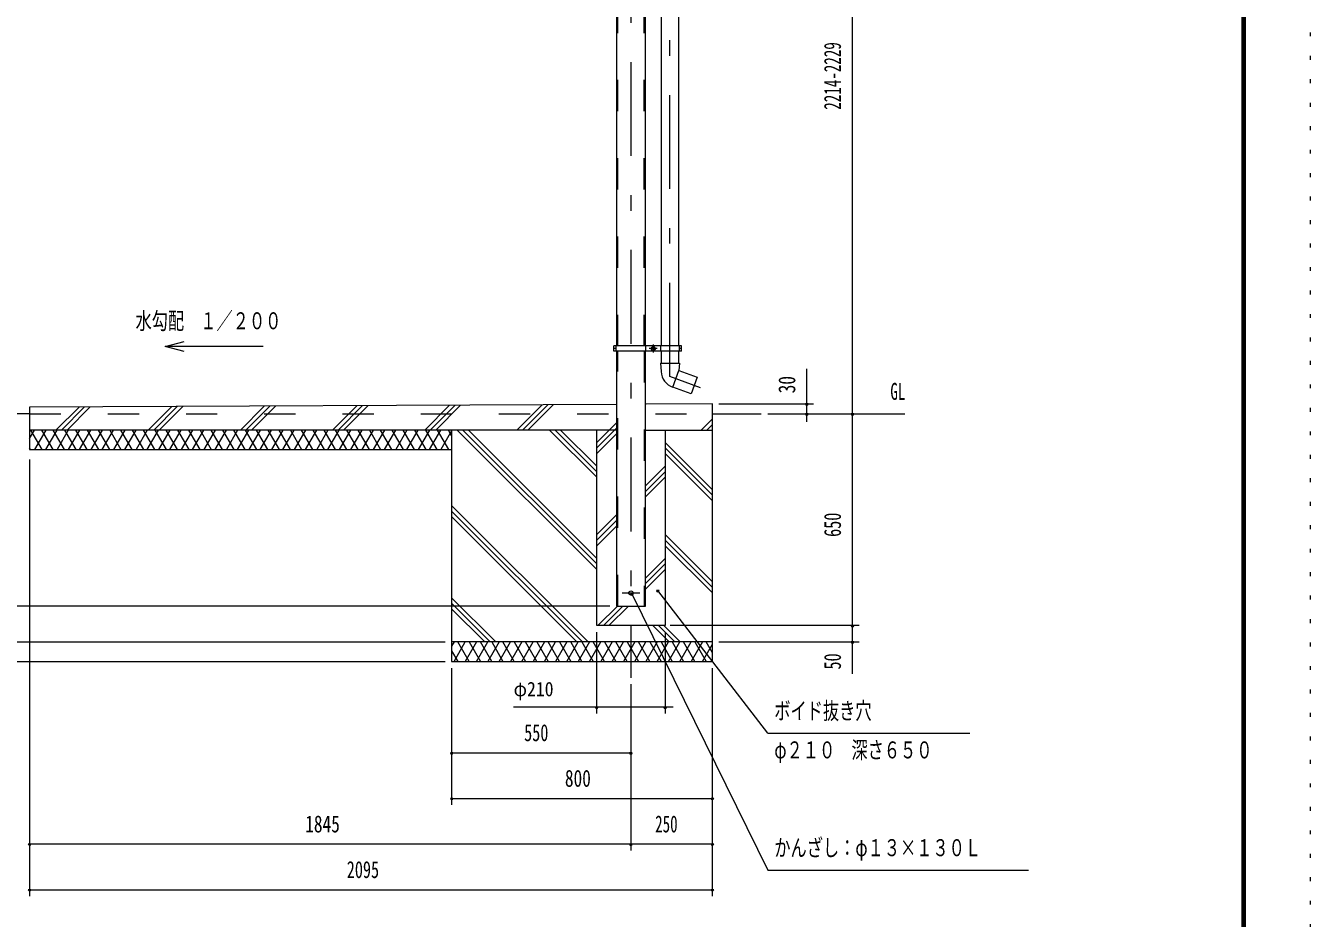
# Model space of a CAD drawing. Units: millimetres, scale not verified, with parts at other scales. Extents: x -25848 to 25858, y -10500 to 10500.
# Drawn here: x 16004 to 25858, y -2775 to 4071 of the extents above; entities that cross this region are included whole.
import ezdxf
from ezdxf.enums import TextEntityAlignment as Align

# ---------------------------------------------------------------- set-up
doc = ezdxf.new("R2010")
doc.units = ezdxf.units.MM
doc.header["$LTSCALE"] = 60
for name, pattern in [('USER2', [10, 4, -6]), ('USER3', [24, 12, -5, 2, -5]), ('USER4', [3, 0.5, -2.5])]:
    doc.linetypes.add(name, pattern=pattern)
for name, color, linetype, lineweight in [('0-6_2-02BOLD', 7, 'Continuous', 18), ('0-7_2-12HIDDEN', 3, 'USER2', 18), ('0-8_2-22CENTER', 3, 'USER3', 18), ('0-A_2-52DIM', 3, 'Continuous', 18), ('0-B_2-62HATCH', 2, 'Continuous', 18), ('0-C_F-F1PAPER', 5, 'Continuous', 18), ('0-D_F-E_J_ADD', 5, 'USER4', 18)]:
    doc.layers.add(name, color=color, linetype=linetype, lineweight=lineweight)
doc.styles.add('ＭＳ ゴシック', font='')
doc.styles.get('ＭＳ ゴシック').set_extended_font_data('MS Gothic')

msp = doc.modelspace()

# ---------------------------------------------------------------- linework, layer by layer
at = {"layer": '0-6_2-02BOLD'}
for p, q in [((20534.99, 6069.93), (20534.99, 1614.93)), ((20757.74, 1614.93), (20757.74, 6069.93)), ((20877.14, 6069.93), (20877.14, 1614.93)), ((21014.64, 1614.93), (21014.64, 6069.93)), ((20531, 1594.93), (20515.75, 1594.93)), ((20531, 1614.93), (20531, 1574.93)), ((20761.75, 1574.93), (20761.75, 1614.93)), ((20873.13, 1614.93), (20873.13, 1574.93)), ((21018.63, 1574.93), (21018.63, 1614.93)), ((21033.88, 1594.93), (21018.63, 1594.93)), ((20535, 1574.93), (20535, -380.07)), ((20873.38, 1482.66), (21018.39, 1482.66)), ((20873.38, 1482.66), (20877.78, 1418.17)), ((20877.14, 1574.93), (20877.14, 1482.66)), ((21014.64, 1482.66), (21014.64, 1574.93)), ((20967.61, 1298.45), (21014.64, 1427.66)), ((16033.87, 1094.93), (15658.87, 1094.93)), ((20535, 1166.42), (16033.87, 1144.93)), ((21271.37, 1094.93), (21646.37, 1094.93)), ((20535, 969.93), (16033.87, 969.93)), ((20383.87, -530.07), (20383.87, 969.93)), ((20757.75, 969.93), (21271.37, 969.93)), ((21271.37, -655.07), (19271.37, -655.07))]:
    msp.add_line(p, q, dxfattribs=at)
for points in [[(21033.88, 1574.93), (21033.88, 1614.93), (20515.75, 1614.93)], [(21033.88, 1574.93), (20515.75, 1574.93), (20515.75, 1614.93)], [(20535, -380.07), (20757.74, -380.07), (20757.74, 1574.93)], [(21018.38, 1482.66), (21014.64, 1427.66), (21155.59, 1376.36), (21108.57, 1247.15), (20968.31, 1298.2)], [(16033.87, 1144.93), (16033.87, 819.93), (19271.37, 819.93)], [(19271.37, 969.93), (19271.37, -805.07), (21271.37, -805.07), (21271.37, 1169.93), (20757.75, 1167.48)], [(20908.87, 969.93), (20908.87, -530.07), (20383.87, -530.07)]]:
    msp.add_lwpolyline(points, dxfattribs=at)
msp.add_lwpolyline([(20829.94, 1602.15), (20817.44, 1609.36), (20804.94, 1602.15), (20804.94, 1587.71), (20817.45, 1580.5), (20829.94, 1587.71)], close=True, dxfattribs=at)
for centre, radius in [((20817.44, 1594.93), 15.62), ((20817.44, 1594.93), 12.25), ((20646.37, -280.07), 16.25)]:
    msp.add_circle(centre, radius, dxfattribs=at)
msp.add_arc((21014.97, 1427.54), 137.5, 183.90576, 250.16731, dxfattribs=at)
at = {"layer": '0-7_2-12HIDDEN'}
for p, q in [((20545.49, 1614.93), (20545.49, 6069.93)), ((20747.24, 1614.93), (20747.24, 6069.93)), ((20545.5, -380.07), (20545.5, 1574.93)), ((20747.24, 1574.93), (20747.24, -380.07)), ((16033.87, 1094.93), (21271.37, 1094.93))]:
    msp.add_line(p, q, dxfattribs=at)
at = {"layer": '0-8_2-22CENTER'}
for p, q in [((20646.37, 6672.43), (20646.37, -930.07)), ((20945.89, 1379.52), (20945.89, 6684.84)), ((20848.69, 1594.93), (20786.19, 1594.93)), ((20817.44, 1626.18), (20817.44, 1563.68)), ((21179.06, 1294.65), (20945.89, 1379.52)), ((20714.37, -280.07), (20578.37, -280.07))]:
    msp.add_line(p, q, dxfattribs=at)
at = {"layer": '0-A_2-52DIM'}
for p, q in [((22346.37, -900.07), (22346.37, 6652.53)), ((17219.53, 1572.41), (17074.64, 1611.23)), ((21996.37, 1032.16), (21996.37, 1439.93)), ((21321.37, 1169.93), (22046.37, 1169.93)), ((21696.37, 1094.93), (22746.37, 1094.93)), ((22006.37, 1169.93), (21986.37, 1169.93)), ((22006.37, 1094.93), (21986.37, 1094.93)), ((22356.37, 1094.93), (22336.37, 1094.93)), ((16033.87, 744.93), (16033.87, -2605.07)), ((20663.92, -287.37), (20643.92, -287.37)), ((20862.03, -261.65), (20842.03, -261.65)), ((21696.37, -1355.07), (20852.03, -261.65)), ((20484.99, -380.07), (14558.87, -380.07)), ((20383.87, -1205.07), (20383.87, -580.07)), ((20908.87, -580.07), (20908.87, -1205.07)), ((22396.37, -530.07), (20946.37, -530.07)), ((22356.37, -530.07), (22336.37, -530.07)), ((14208.87, -655.07), (19221.37, -655.07)), ((21321.37, -655.07), (22396.37, -655.07)), ((22356.37, -655.07), (22336.37, -655.07)), ((14208.87, -805.07), (19221.37, -805.07)), ((19271.37, -855.07), (19271.37, -1905.07)), ((21271.37, -2605.07), (21271.37, -855.07)), ((20646.37, -980.07), (20646.37, -2255.07)), ((20971.37, -1155.07), (19746.37, -1155.07)), ((20393.87, -1155.07), (20373.87, -1155.07)), ((20918.87, -1155.07), (20898.87, -1155.07)), ((21696.37, -1355.07), (23246.37, -1355.07)), ((19281.37, -1505.07), (19261.37, -1505.07)), ((19271.37, -1505.07), (20646.37, -1505.07)), ((20656.37, -1505.07), (20636.37, -1505.07)), ((19281.37, -1855.07), (19261.37, -1855.07)), ((19271.37, -1855.07), (21271.37, -1855.07)), ((21281.37, -1855.07), (21261.37, -1855.07)), ((16043.87, -2205.07), (16023.87, -2205.07)), ((21271.37, -2205.07), (16033.87, -2205.07)), ((20656.37, -2205.07), (20636.37, -2205.07)), ((21281.37, -2205.07), (21261.37, -2205.07)), ((16043.87, -2555.07), (16023.87, -2555.07)), ((16033.87, -2555.07), (21271.37, -2555.07)), ((21281.37, -2555.07), (21261.37, -2555.07))]:
    msp.add_line(p, q, dxfattribs=at)
for points in [[(17824.64, 1611.23), (17074.64, 1611.23), (17219.53, 1650.05)], [(20653.92, -287.37), (21696.37, -2405.07), (23696.37, -2405.07)]]:
    msp.add_lwpolyline(points, dxfattribs=at)
for centre in [(21996.37, 1169.93), (21996.37, 1094.93), (22346.37, 1094.93), (20653.92, -287.37), (20852.03, -261.65), (22346.37, -530.07), (22346.37, -655.07), (20383.87, -1155.07), (20908.87, -1155.07), (19271.37, -1505.07), (20646.37, -1505.07), (19271.37, -1855.07), (21271.37, -1855.07), (16033.87, -2205.07), (20646.37, -2205.07), (21271.37, -2205.07), (16033.87, -2555.07), (21271.37, -2555.07)]:
    msp.add_arc(centre, 10, 180, 0, dxfattribs=at)
at = {"layer": '0-B_2-62HATCH'}
for p, q in [((16236.3, 969.93), (16413.12, 1146.74)), ((16455.74, 1146.94), (16278.73, 969.93)), ((16321.16, 969.93), (16498.37, 1147.15)), ((17123.61, 1150.13), (16943.41, 969.93)), ((17166.24, 1150.34), (16985.83, 969.93)), ((17028.26, 969.93), (17208.87, 1150.54)), ((17834.11, 1153.52), (17650.52, 969.93)), ((17876.74, 1153.73), (17692.95, 969.93)), ((17735.37, 969.93), (17919.37, 1153.93)), ((18544.61, 1156.92), (18357.62, 969.93)), ((18400.05, 969.93), (18587.24, 1157.12)), ((18442.48, 969.93), (18629.87, 1157.32)), ((19064.73, 969.93), (19255.11, 1160.31)), ((19297.74, 1160.51), (19107.16, 969.93)), ((19149.58, 969.93), (19340.37, 1160.71)), ((19771.84, 969.93), (19965.6, 1163.7)), ((20008.24, 1163.9), (19814.27, 969.93)), ((19856.69, 969.93), (20050.87, 1164.11)), ((20757.75, 1163.88), (20761.36, 1167.5)), ((20383.87, 874.86), (20535, 1025.98)), ((21186.05, 969.93), (21271.37, 1055.25)), ((21271.37, 1012.82), (21228.48, 969.93)), ((16033.87, 905.85), (16070.87, 969.93)), ((16042, 969.93), (16128.6, 819.93)), ((16157.47, 969.93), (16070.87, 819.93)), ((16215.21, 819.93), (16128.6, 969.93)), ((16157.47, 819.93), (16244.07, 969.93)), ((16301.81, 819.93), (16215.21, 969.93)), ((16330.67, 969.93), (16244.07, 819.93)), ((16301.81, 969.93), (16388.41, 819.93)), ((16417.28, 969.93), (16330.67, 819.93)), ((16475.02, 819.93), (16388.41, 969.93)), ((16417.28, 819.93), (16503.88, 969.93)), ((16475.02, 969.93), (16561.62, 819.93)), ((16590.48, 969.93), (16503.88, 819.93)), ((16648.22, 819.93), (16561.62, 969.93)), ((16590.48, 819.93), (16677.08, 969.93)), ((16648.22, 969.93), (16734.82, 819.93)), ((16763.69, 969.93), (16677.09, 819.93)), ((16821.42, 819.93), (16734.82, 969.93)), ((16763.69, 819.93), (16850.29, 969.93)), ((16821.42, 969.93), (16908.03, 819.93)), ((16936.89, 969.93), (16850.29, 819.93)), ((16994.63, 819.93), (16908.03, 969.93)), ((16936.89, 819.93), (17023.5, 969.93)), ((16994.63, 969.93), (17081.23, 819.93)), ((17110.1, 969.93), (17023.5, 819.93)), ((17167.83, 819.93), (17081.23, 969.93)), ((17110.1, 819.93), (17196.7, 969.93)), ((17167.83, 969.93), (17254.44, 819.93)), ((17283.3, 969.93), (17196.7, 819.93)), ((17341.04, 819.93), (17254.44, 969.93)), ((17283.3, 819.93), (17369.91, 969.93)), ((17341.04, 969.93), (17427.64, 819.93)), ((17456.51, 969.93), (17369.91, 819.93)), ((17514.25, 819.93), (17427.64, 969.93)), ((17456.51, 819.93), (17543.11, 969.93)), ((17514.25, 969.93), (17600.85, 819.93)), ((17629.71, 969.93), (17543.11, 819.93)), ((17687.45, 819.93), (17600.85, 969.93)), ((17629.72, 819.93), (17716.31, 969.93)), ((17687.45, 969.93), (17774.05, 819.93)), ((17802.92, 969.93), (17716.31, 819.93)), ((17860.66, 819.93), (17774.05, 969.93)), ((17802.92, 819.93), (17889.52, 969.93)), ((17860.66, 969.93), (17947.26, 819.93)), ((17976.13, 969.93), (17889.52, 819.93)), ((18033.86, 819.93), (17947.26, 969.93)), ((17976.13, 819.93), (18062.73, 969.93)), ((18033.86, 969.93), (18120.46, 819.93)), ((18149.33, 969.93), (18062.73, 819.93)), ((18207.06, 819.93), (18120.46, 969.93)), ((18149.33, 819.93), (18235.93, 969.93)), ((18207.06, 969.93), (18293.67, 819.93)), ((18322.53, 969.93), (18235.93, 819.93)), ((18380.27, 819.93), (18293.67, 969.93)), ((18322.53, 819.93), (18409.14, 969.93)), ((18466.87, 819.93), (18380.27, 969.93)), ((18495.74, 969.93), (18409.14, 819.93)), ((18553.47, 819.93), (18466.87, 969.93)), ((18582.34, 969.93), (18495.74, 819.93)), ((18640.08, 819.93), (18553.48, 969.93)), ((18668.94, 969.93), (18582.34, 819.93)), ((18640.08, 969.93), (18726.68, 819.93)), ((18755.55, 969.93), (18668.94, 819.93)), ((18813.28, 819.93), (18726.68, 969.93)), ((18755.55, 819.93), (18842.15, 969.93)), ((18813.28, 969.93), (18899.89, 819.93)), ((18928.75, 969.93), (18842.15, 819.93)), ((18986.49, 819.93), (18899.89, 969.93)), ((18928.75, 819.93), (19015.35, 969.93)), ((18986.49, 969.93), (19073.09, 819.93)), ((19101.96, 969.93), (19015.36, 819.93)), ((19159.69, 819.93), (19073.09, 969.93)), ((19101.96, 819.93), (19188.56, 969.93)), ((19159.69, 969.93), (19246.3, 819.93)), ((19271.37, 963.37), (19188.56, 819.93)), ((19271.37, 926.5), (19246.3, 969.93)), ((20383.87, -99.21), (19314.73, 969.93)), ((19357.15, 969.93), (20383.87, -56.78)), ((20383.87, -14.36), (19399.58, 969.93)), ((20021.84, 969.93), (20383.87, 607.9)), ((20064.26, 969.93), (20383.87, 650.32)), ((20383.87, 692.75), (20106.69, 969.93)), ((20535, 983.56), (20383.87, 832.43)), ((20383.87, 790), (20535, 941.13)), ((21270.9, 969.93), (21271.37, 970.4)), ((16042, 819.93), (16033.87, 834.01)), ((21271.37, 512.36), (20908.87, 874.86)), ((20908.87, 832.43), (21271.37, 469.93)), ((21271.37, 427.5), (20908.87, 790)), ((20908.87, 692.75), (20757.75, 541.62)), ((20757.75, 499.2), (20908.87, 650.32)), ((20908.87, 607.9), (20757.75, 456.77)), ((19271.37, 391.04), (20317.47, -655.07)), ((19271.37, 348.61), (20275.05, -655.07)), ((20232.62, -655.07), (19271.37, 306.18)), ((20535, 318.87), (20383.87, 167.75)), ((20383.87, 125.32), (20535, 276.45)), ((20535, 234.02), (20383.87, 82.9)), ((20908.87, 167.75), (21271.37, -194.75)), ((21271.37, -237.18), (20908.87, 125.32)), ((20908.87, 82.9), (21271.37, -279.6)), ((20757.75, -165.48), (20908.87, -14.36)), ((20908.87, -56.78), (20757.75, -207.91)), ((20757.75, -250.33), (20908.87, -99.21)), ((19271.37, -316.07), (19610.37, -655.07)), ((19567.94, -655.07), (19271.37, -358.5)), ((20396.37, -526.86), (20543.16, -380.07)), ((20585.58, -380.07), (20435.59, -530.07)), ((20478.01, -530.07), (20628.01, -380.07)), ((19525.51, -655.07), (19271.37, -400.92)), ((20939.73, -655.07), (20814.73, -530.07)), ((20857.16, -530.07), (20982.16, -655.07)), ((21024.58, -655.07), (20896.37, -526.86)), ((19289.6, -655.07), (19271.37, -686.64)), ((19289.6, -805.07), (19376.2, -655.07)), ((19405.07, -805.07), (19318.47, -655.07)), ((19462.8, -655.07), (19376.2, -805.07)), ((19405.07, -655.07), (19491.67, -805.07)), ((19462.8, -805.07), (19549.41, -655.07)), ((19578.27, -805.07), (19491.67, -655.07)), ((19636.01, -655.07), (19549.41, -805.07)), ((19578.27, -655.07), (19664.87, -805.07)), ((19636.01, -805.07), (19722.61, -655.07)), ((19751.48, -805.07), (19664.87, -655.07)), ((19809.21, -655.07), (19722.61, -805.07)), ((19751.48, -655.07), (19838.08, -805.07)), ((19809.21, -805.07), (19895.82, -655.07)), ((19924.68, -805.07), (19838.08, -655.07)), ((19982.42, -655.07), (19895.82, -805.07)), ((19924.68, -655.07), (20011.29, -805.07)), ((19982.42, -805.07), (20069.02, -655.07)), ((20097.89, -805.07), (20011.29, -655.07)), ((20155.62, -655.07), (20069.02, -805.07)), ((20097.89, -655.07), (20184.49, -805.07)), ((20155.62, -805.07), (20242.23, -655.07)), ((20271.09, -805.07), (20184.49, -655.07)), ((20328.83, -655.07), (20242.23, -805.07)), ((20271.09, -655.07), (20357.7, -805.07)), ((20328.83, -805.07), (20415.43, -655.07)), ((20444.3, -805.07), (20357.7, -655.07)), ((20502.03, -655.07), (20415.43, -805.07)), ((20444.3, -655.07), (20530.9, -805.07)), ((20502.03, -805.07), (20588.64, -655.07)), ((20617.5, -805.07), (20530.9, -655.07)), ((20675.24, -655.07), (20588.64, -805.07)), ((20617.5, -655.07), (20704.11, -805.07)), ((20675.24, -805.07), (20761.84, -655.07)), ((20790.71, -805.07), (20704.11, -655.07)), ((20848.44, -655.07), (20761.84, -805.07)), ((20790.71, -655.07), (20877.31, -805.07)), ((20848.44, -805.07), (20935.05, -655.07)), ((20877.31, -655.07), (20963.91, -805.07)), ((20935.05, -805.07), (21021.65, -655.07)), ((20963.91, -655.07), (21050.51, -805.07)), ((21021.65, -805.07), (21108.25, -655.07)), ((21137.12, -805.07), (21050.51, -655.07)), ((21194.86, -655.07), (21108.25, -805.07)), ((21137.12, -655.07), (21223.72, -805.07)), ((21194.86, -805.07), (21271.37, -672.54)), ((21271.37, -737.6), (21223.72, -655.07)), ((19271.37, -723.5), (19318.47, -805.07))]:
    msp.add_line(p, q, dxfattribs=at)
at = {"layer": '0-C_F-F1PAPER'}
for points in [[(25357.78, -10000), (-3342.22, -10000), (-3342.22, 10100), (25357.78, 10100)], [(25355.28, -9997.5), (-3339.72, -9997.5), (-3339.72, 10097.5), (25355.28, 10097.5)], [(25352.78, -9995), (-3337.22, -9995), (-3337.22, 10095), (25352.78, 10095)], [(25350.28, -9992.5), (25350.28, 10092.5), (-3334.72, 10092.5), (-3334.72, -9992.5)], [(25347.78, -9990), (-3332.22, -9990), (-3332.22, 10090), (25347.78, 10090)], [(25345.28, -9987.5), (25345.28, 10087.5), (-3329.72, 10087.5), (-3329.72, -9987.5)], [(25342.78, -9985), (-3327.22, -9985), (-3327.22, 10085), (25342.78, 10085)], [(25340.28, -9982.5), (25340.28, 10082.5), (-3324.72, 10082.5), (-3324.72, -9982.5)], [(25337.78, -9980), (25337.78, 10080), (-3322.22, 10080), (-3322.22, -9980)], [(25335.28, -9977.5), (25335.28, 10077.5), (-3319.72, 10077.5), (-3319.72, -9977.5)], [(25332.78, -9975), (-3317.22, -9975), (-3317.22, 10075), (25332.78, 10075)]]:
    msp.add_lwpolyline(points, close=True, dxfattribs=at)
at = {"layer": '0-D_F-E_J_ADD'}
msp.add_lwpolyline([(25857.78, -10500), (-3842.22, -10500), (-3842.22, 10500), (25857.78, 10500)], close=True, dxfattribs=at)

# ---------------------------------------------------------------- texts
at = {"layer": '0-A_2-52DIM', "color": 7, "style": 'ＭＳ ゴシック'}
for s, width, p in [('2214-2229', 0.65, (22296.37, 3426.71)), ('30', 0.75, (21946.37, 1251.62)), ('650', 0.7, (22296.37, 150.49)), ('50', 0.7, (22296.37, -866.79))]:
    msp.add_text(s, height=130.2, rotation=90, dxfattribs=dict(at, width=width)).set_placement(p, align=Align.BOTTOM_LEFT)
for s, height, width, p in [('水勾配\u3000１／２００', 130.2, 0.7, (16846.17, 1703.99)), ('GL', 130.2, 0.65, (22636.37, 1162.7)), ('φ210', 110.7, 0.9, (19746.37, -1105.07)), ('ボイド抜き穴', 130.2, 0.7, (21746.37, -1287.3)), ('550', 130.2, 0.7, (19827.37, -1455.07)), ('φ２１０\u3000深さ６５０', 130.2, 0.7, (21746.37, -1587.3)), ('800', 130.2, 0.75, (20139.96, -1805.07)), ('1845', 130.2, 0.75, (18147.89, -2155.07)), ('250', 130.2, 0.65, (20832.04, -2155.07)), ('かんざし：φ１３×１３０Ｌ', 130.2, 0.7, (21746.37, -2337.3)), ('2095', 130.2, 0.7, (18466.61, -2505.07))]:
    msp.add_text(s, height=height, dxfattribs=dict(at, width=width)).set_placement(p, align=Align.BOTTOM_LEFT)

doc.saveas('drawing.dxf')
